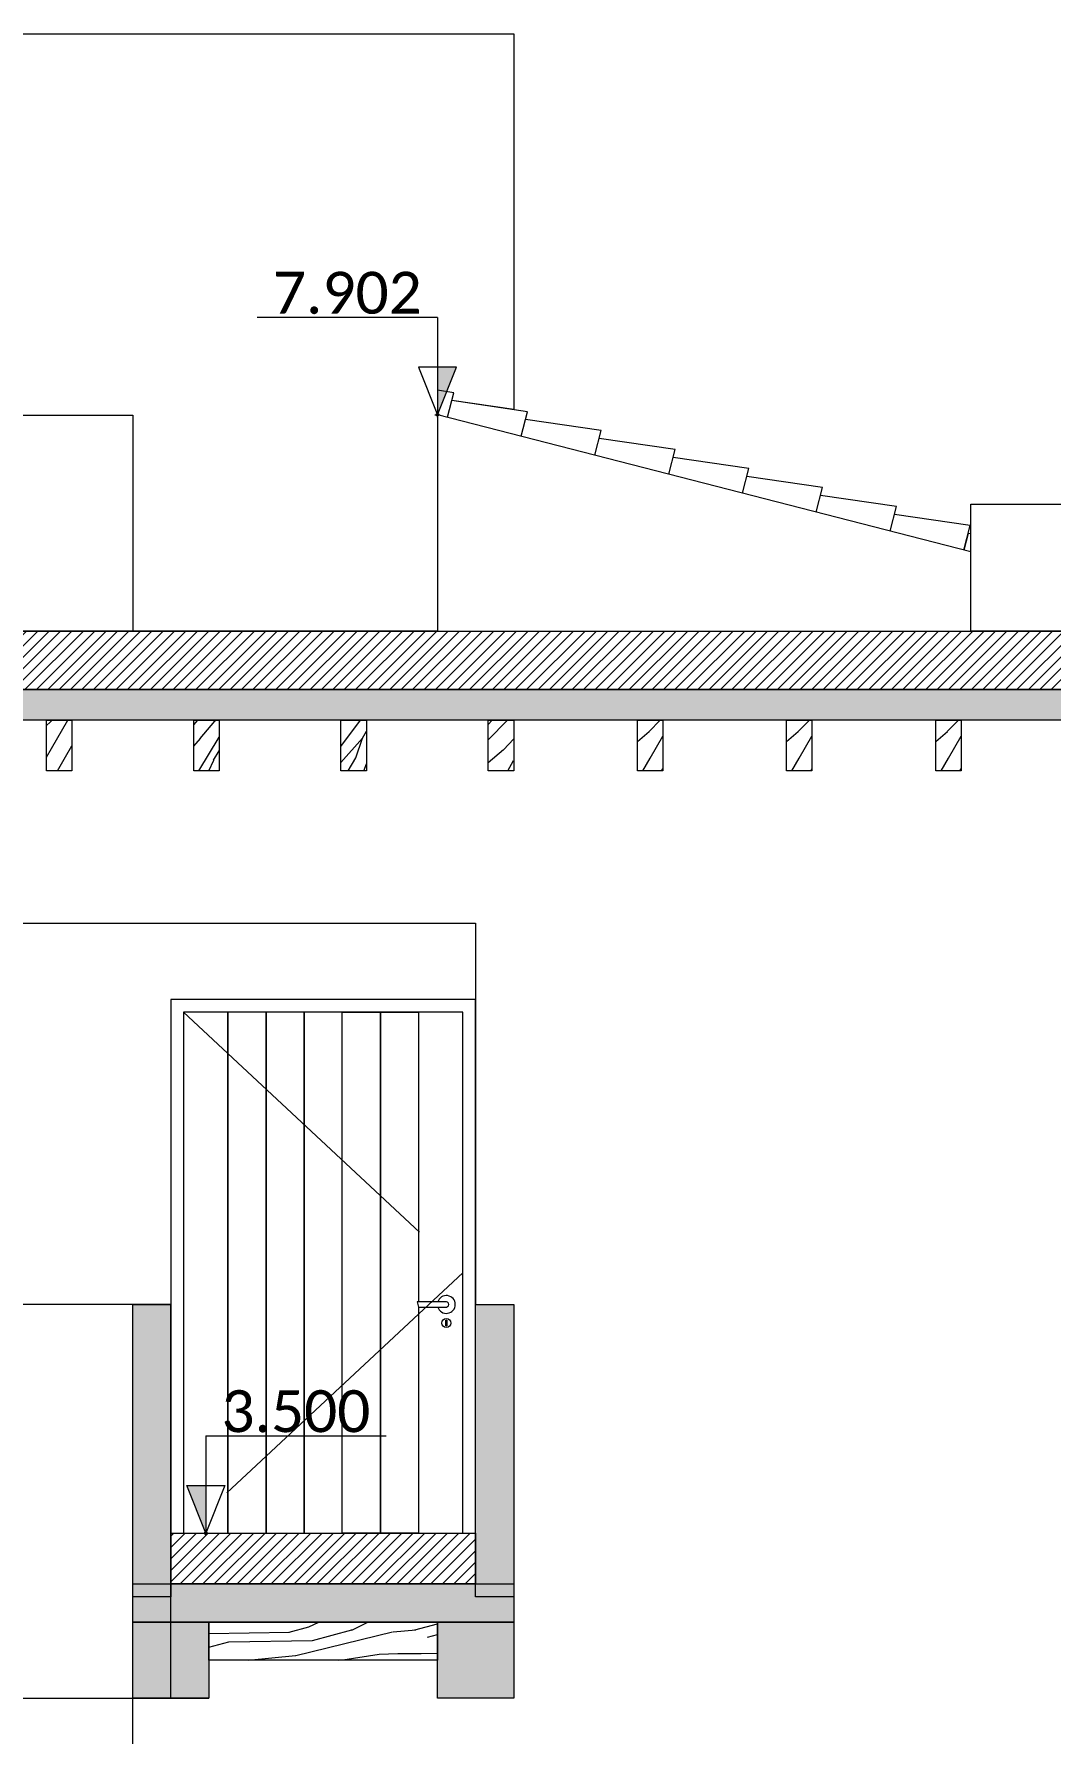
# Model space of a CAD drawing. Header units: metres. Extents: x -197 to 1099, y -24 to 14.
# Drawn here: x -86.76 to -82.76, y 2.71 to 9.4 of the extents above; entities that cross this region are included whole.
import ezdxf
from ezdxf.enums import TextEntityAlignment as Align

# ---------------------------------------------------------------- set-up
doc = ezdxf.new("R2010")
doc.units = ezdxf.units.M
doc.header["$LTSCALE"] = 0.001
doc.header["$PDMODE"] = 34
doc.header["$PDSIZE"] = 0.01
doc.linetypes.add('HIDDENX2', pattern=[19.05, 12.7, -6.35])
doc.layers.get('0').update_dxf_attribs({"lineweight": 13, "true_color": 0x000000})
for name, color, linetype, lineweight, true_color in [('Jach-Anotaciones-CalidaddeLínea  0.13', 7, 'Continuous', 13, 0x000000), ('Jach-Anotaciones-Hatch-Lum100%', 7, 'Continuous', 13, 0x000000), ('Jach-Anotaciones-Hatch-Lum50%', 9, 'Continuous', 13, 0x808080), ('Jach-Anotaciones-LineasDetalle0.09mm', 7, 'Continuous', 15, 0x000000), ('Jach-Anotaciones-LineasDetalle0.15mm', 7, 'Continuous', 15, 0x000000), ('JACH-Anotaciones-Textos-Lum75% @ 0.075', 7, 'Continuous', 13, 0x404040), ('JACH-Arq-Lineas-Proyeccion', 250, 'HIDDENX2', 13, 0x333333), ('JACH-Arq-Muros01-Carga', 7, 'Continuous', 25, 0x000000)]:
    doc.layers.add(name, color=color, linetype=linetype, lineweight=lineweight, true_color=true_color)
doc.styles.add('02a-Calibri-JACH(1.8mm)', font='calibri.ttf', dxfattribs={"height": 2.2})
pattern_1 = [(45, (-143.32628, 0), (-0.02245064, 0.02245064), [])]
pattern_2 = [(0, (169.421, 45.032), (0, 6.985), [5.08, -1.905]), (90, (169.421, 45.032), (-6.985, 4e-16), [5.08, -1.905])]

# ---------------------------------------------------------------- blocks, each defined once
blk = doc.blocks.new('*U600')
at = {"lineweight": 0, "ltscale": 100}
h = blk.add_hatch(dxfattribs=at)
h.set_pattern_fill('ANGLE', color=256)
h.set_pattern_definition(pattern_2)
h.paths.add_polyline_path([(0, 2.5), (0, 0), (1, 2.5)])
h = blk.add_hatch(color=256, dxfattribs=at)
h.dxf.hatch_style = 1
h.paths.add_polyline_path([(0, 2.5), (0, 0), (1, 2.5)])
for points in [[(0, 5.099), (-9.466, 5.099)], [(0, 5.099), (0, 1.25)]]:
    blk.add_lwpolyline(points, dxfattribs=at)
for points in [[(0, 0), (1, 2.5), (-1, 2.5)], [(0, 2.5), (0, 0), (1, 2.5)]]:
    blk.add_lwpolyline(points, close=True, dxfattribs=at)
blk.add_point((0, 0), dxfattribs=at)
at = {"lineweight": 0, "ltscale": 100, "style": '02a-Calibri-JACH(1.8mm)'}
blk.add_attdef('ALT', text='', height=2.2, dxfattribs=at).set_placement((-4.733, 6.401), align=Align.MIDDLE_CENTER)
blk = doc.blocks.new('*U640')
at = {"lineweight": 0, "ltscale": 100}
h = blk.add_hatch(dxfattribs=at)
h.set_pattern_fill('ANGLE', color=256)
h.set_pattern_definition(pattern_2)
h.paths.add_polyline_path([(0, 2.5), (0, 0), (1, 2.5)])
h = blk.add_hatch(color=256, dxfattribs=at)
h.dxf.hatch_style = 1
h.paths.add_polyline_path([(0, 2.5), (0, 0), (1, 2.5)])
for points in [[(0, 5.099), (-9.466, 5.099)], [(0, 5.099), (0, 1.25)]]:
    blk.add_lwpolyline(points, dxfattribs=at)
for points in [[(0, 0), (1, 2.5), (-1, 2.5)], [(0, 2.5), (0, 0), (1, 2.5)]]:
    blk.add_lwpolyline(points, close=True, dxfattribs=at)
blk.add_point((0, 0), dxfattribs=at)
at = {"lineweight": 0, "ltscale": 100, "style": '02a-Calibri-JACH(1.8mm)'}
blk.add_attdef('ALT', text='', height=2.2, dxfattribs=at).set_placement((-4.733, 6.401), align=Align.MIDDLE_CENTER)
blk = doc.blocks.new('*U255')
at = {"layer": 'Jach-Anotaciones-Hatch-Lum50%', "ltscale": 100}
h = blk.add_hatch(dxfattribs=at)
h.set_pattern_fill('WOOD_01', color=256, scale=0.8, angle=60, pattern_type=2)
h.set_pattern_definition([(60, (-59.31665, -5.7961), (-0.69282, 0.4), [0.16, -0.64]), (68.9726, (-58.938525, -6.00517), (1.707181334, 4.55692101), [0.153883, -15.234423]), (65.7105, (-58.984095, -5.9881), (2.90718979, 6.63537723), [0.160798, -7.879101]), (44.5779, (-59.19194, -5.868098), (6.478452005, 6.421028285), [0.2406656, -23.8259016]), (53.6599, (-59.41257, -5.72224), (0.39999871, 0.69282136), [0.144886, -7.099421]), (45.0686, (-59.005664, -5.929457), (2.29281919, 2.37128194), [0.124194, -12.295146]), (48.6901, (-59.5475, -5.93994), (0.39999986, 0.69282067), [0.326338, -3.752878]), (65.7105, (-58.87617, -6.04117), (2.90718979, 6.63537723), [0.080399, -7.9595]), (60, (-59.17116, -5.8801), (-0.69282, 0.4), [0.08, -0.72]), (60, (-59.3343, -5.9707), (-0.69282, 0.4), [0.24, -0.56]), (71.3099, (-59.35822, -5.7721), (0.90718136, 3.1712801), [0.081584, -3.997631]), (62.7263, (-59.141874, -5.98938), (7.307182554, 14.256405072), [0.16819, -16.650846]), (52.4054, (-59.10109, -5.96674), (3.89281589, 5.142565012), [0.121062, -11.985134]), (60, (-58.8578, -6.1534), (-0.69282, 0.4), [0.16, -0.64]), (58.8309, (-58.863177, -6.242662), (0.399999541, 0.692820757), [0.3920816, -38.81608]), (60, (-59.3828, -5.9427), (-0.69282, 0.4), [0.08, -0.72]), (60, (-59.3982, -5.8414), (-0.69282, 0.4), [0.08, -0.72]), (60, (-59.6406, -6.11715), (-0.69282, 0.4), [0.12, -0.68]), (50.5377, (-59.56721, -5.91009), (0.39999976, 0.69282053), [0.24331, -4.622899]), (60, (-59.6952, -6.1318), (-0.69282, 0.4), [0.16, -0.64]), (60, (-59.1157, -6.568), (-0.69282, 0.4), [0.088, -0.712]), (60, (-58.9463, -6.1947), (-0.69282, 0.4), [0.08, -0.72]), (60, (-59.1711, -6.536), (-0.69282, 0.4), [0.168, -0.632]), (65.4403, (-59.00867, -6.15866), (3.307183171, 7.328200937), [0.16876, -16.707258]), (60, (-59.0601, -6.1197), (-0.69282, 0.4), [0.152, -0.648]), (60, (-59.28195, -6.472), (-0.69282, 0.4), [0.088, -0.712]), (58.8309, (-59.344802, -6.324862), (0.399999541, 0.692820757), [0.3920816, -38.81608]), (60, (-59.37116, -6.2265), (-0.69282, 0.4), [0.08, -0.72]), (60, (-59.43194, -6.2838), (-0.69282, 0.4), [0.08, -0.72]), (60, (-59.27194, -6.0067), (-0.69282, 0.4), [0.16, -0.64]), (60, (-59.3658, -6.1372), (-0.69282, 0.4), [0.08, -0.72]), (60, (-59.5289, -6.2278), (-0.69282, 0.4), [0.16, -0.64]), (79.6538, (-59.12995, -6.20873), (1.628722567, 9.22102156), [0.118929, -11.773925]), (71.3099, (-59.39194, -6.2145), (0.90718136, 3.1712801), [0.081584, -3.997631]), (71.3099, (-59.1973, -5.95738), (0.90718136, 3.1712801), [0.081584, -3.997631]), (65.7105, (-59.58057, -6.013226), (2.90718979, 6.63537723), [0.080399, -7.9595]), (49.6952, (-59.75307, -6.2), (3.09281664, 3.75692404), [0.089442, -8.854828]), (48.6901, (-59.07167, -6.49179), (0.39999986, 0.69282067), [0.081584, -3.997631]), (150, (-59.0178, -6.4305), (-0.4, -0.69282), [0, -0.8]), (46.6076, (-59.489797, -6.352), (9.571260274, 10.177957834), [0.172696, -17.096923]), (71.3099, (-59.34279, -5.87338), (0.90718136, 3.1712801), [0.081584, -3.997631]), (70.3048, (-58.906315, -6.12538), (1.30718233, 3.86409989), [0.089442, -8.854828]), (48.6901, (-59.33116, -6.15723), (0.39999986, 0.69282067), [0.081584, -3.997631]), (48.6901, (-59.3258, -6.06794), (0.39999986, 0.69282067), [0.081584, -3.997631]), (41.5651, (-59.42052, -6.392), (0.3999991, 0.6928206), [0.101193, -2.428629]), (45.9638, (-59.61207, -6.17979), (0.399999, 0.69282055), [0.329849, -2.968635]), (43.3008, (-59.58057, -6.013226), (4.18563629, 4.04974474), [0.250567, -8.101676]), (60, (-59.6152, -5.9932), (-0.69282, 0.4), [0.096, -0.704]), (45.9638, (-59.0871, -6.3905), (0.399999, 0.69282055), [0.329849, -2.968635]), (45.9638, (-59.1756, -6.43179), (0.399999, 0.69282055), [0.329849, -2.968635]), (45.9638, (-59.23795, -6.39579), (0.399999, 0.69282055), [0.329849, -2.968635]), (49.6952, (-59.58679, -6.296), (3.09281664, 3.75692404), [0.089442, -8.854828]), (45.9638, (-59.44894, -6.08923), (0.399999, 0.69282055), [0.164924, -3.13356]), (49.6952, (-59.36509, -6.424), (3.09281664, 3.75692404), [0.089442, -8.854828]), (57.6141, (-59.108592, -6.091733), (0.399999129, 0.692820776), [0.192166, -19.024492]), (49.6952, (-59.2773, -6.095944), (3.09281664, 3.75692404), [0.089442, -8.854828]), (72.5288, (-59.21944, -6.02773), (0.90718035, 3.17128135), [0.073756, -7.301879]), (49.5626, (-59.330449, -6.444), (5.785630365, 6.821029196), [0.309115, -30.602364]), (51.8699, (-59.12995, -6.20873), (0.39999995, 0.69281985), [0.113137, -5.543717]), (64.7636, (-59.30723, -6.35579), (3.70718558, 8.0210201), [0.192666, -9.44061]), (60, (-59.2251, -6.1815), (-0.69282, 0.4), [0.248, -0.552]), (44.7449, (-59.67686, -6.244), (2.292819045, 2.37128176), [0.091214, -9.030189]), (50.5377, (-59.01782, -6.43051), (0.39999976, 0.69282053), [0.24331, -4.622899]), (40.0169, (-59.24731, -6.492), (1.89281981, 1.67846116), [0.093638, -9.270122]), (60, (-59.3321, -5.6948), (-0.69282, 0.4), [0.04, -0.76]), (60, (-59.0272, -5.8708), (-0.69282, 0.4), [0.08, -0.72]), (71.3099, (-58.77782, -6.01482), (0.90718136, 3.1712801), [0.081584, -3.997631]), (60, (-58.8431, -5.9679), (-0.69282, 0.4), [0.144, -0.656]), (43.3008, (-59.214295, -5.762816), (4.18563629, 4.04974474), [0.083522, -8.268721]), (48.0207, (-59.064802, -5.839887), (10.372041651, 11.563146785), [0.1472056, -26.840515]), (150, (-58.7778, -6.0148), (-0.4, -0.69282), [0, -0.8]), (60, (-58.7517, -5.9375), (-0.69282, 0.4), [0.072, -0.728]), (60, (-58.8833, -5.8615), (-0.69282, 0.4), [0.072, -0.728]), (60, (-58.91795, -5.8415), (-0.69282, 0.4), [0.072, -0.728]), (36.0376, (-59.15351, -5.70553), (4.87845173, 3.64974762), [0.078791, -7.80029]), (48.5163, (-59.236648, -5.657534), (2.6929280298, 3.0640394157), [0.0734704, -52.17242]), (41.5651, (-58.98723, -5.80153), (0.3999991, 0.6928206), [0.075894, -2.453926]), (47.4712, (-59.326715, -5.60553), (2.69282018, 3.064102), [0.073756, -7.301879])])
h.paths.add_polyline_path([(-0.05, 0.1), (0.05, 0.1), (0.05, -0.1), (-0.05, -0.1)])
at = {"layer": 'Jach-Anotaciones-CalidaddeLínea  0.13', "ltscale": 100}
blk.add_lwpolyline([(-0.05, 0.1), (0.05, 0.1), (0.05, -0.1), (-0.05, -0.1)], close=True, dxfattribs=at)
blk = doc.blocks.new('*U256')
at = {"layer": 'JACH-Arq-Muros01-Carga', "color": 0, "linetype": 'ByBlock', "lineweight": -2, "transparency": 16777216}
for p in [(-5.8, 0), (-5.22, 0), (-4.64, 0), (-4.06, 0), (-3.48, 0), (-2.9, 0), (-2.32, 0), (-1.74, 0), (-1.16, 0), (-0.58, 0), (0, 0)]:
    blk.add_blockref('*U255', p, dxfattribs=at)

msp = doc.modelspace()

# ---------------------------------------------------------------- hatches: boundary and pattern name
at = {"layer": 'Jach-Anotaciones-Hatch-Lum100%', "ltscale": 100}
h = msp.add_hatch(color=256, dxfattribs=at)
h.dxf.hatch_style = 1
h.paths.add_polyline_path([(-90.77616, 6.82), (-78.41603, 6.82), (-78.41603, 6.7), (-90.77616, 6.7)])
h = msp.add_hatch(color=256, dxfattribs=at)
h.dxf.hatch_style = 1
h.paths.add_polyline_path([(-86.37603, 4.4), (-86.22603, 4.4), (-86.22603, 3.25), (-86.37603, 3.25)])
h = msp.add_hatch(color=256, dxfattribs=at)
h.dxf.hatch_style = 1
h.paths.add_polyline_path([(-85.02603, 4.4), (-84.87603, 4.4), (-84.87603, 3.25), (-85.02603, 3.25)])
h = msp.add_hatch(color=256, dxfattribs=at)
h.dxf.hatch_style = 1
h.paths.add_polyline_path([(-86.37603, 3.3), (-84.87603, 3.3), (-84.87603, 3.15), (-86.37603, 3.15)])
h = msp.add_hatch(color=256, dxfattribs=at)
h.dxf.hatch_style = 1
h.paths.add_polyline_path([(-86.37603, 3.15), (-86.07603, 3.15), (-86.07603, 2.85), (-86.37603, 2.85)])
h = msp.add_hatch(color=256, dxfattribs=at)
h.dxf.hatch_style = 1
h.paths.add_polyline_path([(-85.17603, 3.15), (-84.87603, 3.15), (-84.87603, 2.85), (-85.17603, 2.85)])
at = {"layer": 'Jach-Anotaciones-Hatch-Lum50%', "ltscale": 100}
h = msp.add_hatch(dxfattribs=at)
h.set_pattern_fill('ANSI31', color=256, scale=0.01)
h.set_pattern_definition(pattern_1)
h.paths.add_polyline_path([(-90.77616, 7.05), (-78.41603, 7.05), (-78.41603, 6.82), (-90.77616, 6.82)])
h = msp.add_hatch(dxfattribs=at)
h.set_pattern_fill('WOOD_01', color=256, scale=0.8, angle=60, pattern_type=2)
h.set_pattern_definition([(60, (-143.6554, 0.8039), (-0.69282, 0.4), [0.16, -0.64]), (68.9726, (-143.277286, 0.59483), (1.707181334, 4.55692101), [0.153883, -15.234423]), (65.7105, (-143.322855, 0.6119), (2.90718979, 6.63537723), [0.160798, -7.879101]), (44.5779, (-143.5307, 0.731902), (6.478452005, 6.421028285), [0.2406656, -23.8259016]), (53.6599, (-143.75133, 0.87776), (0.39999871, 0.69282136), [0.144886, -7.099421]), (45.0686, (-143.344424, 0.670543), (2.29281919, 2.37128194), [0.124194, -12.295146]), (48.6901, (-143.88626, 0.66006), (0.39999986, 0.69282067), [0.326338, -3.752878]), (65.7105, (-143.21493, 0.55883), (2.90718979, 6.63537723), [0.080399, -7.9595]), (60, (-143.5099, 0.7199), (-0.69282, 0.4), [0.08, -0.72]), (60, (-143.67305, 0.6293), (-0.69282, 0.4), [0.24, -0.56]), (71.3099, (-143.69698, 0.8279), (0.90718136, 3.1712801), [0.081584, -3.997631]), (62.7263, (-143.480634, 0.61062), (7.307182554, 14.256405072), [0.16819, -16.650846]), (52.4054, (-143.43985, 0.63326), (3.89281589, 5.142565012), [0.121062, -11.985134]), (60, (-143.1966, 0.4466), (-0.69282, 0.4), [0.16, -0.64]), (58.8309, (-143.201937, 0.357338), (0.399999541, 0.692820757), [0.3920816, -38.81608]), (60, (-143.72155, 0.6573), (-0.69282, 0.4), [0.08, -0.72]), (60, (-143.737, 0.7586), (-0.69282, 0.4), [0.08, -0.72]), (60, (-143.9793, 0.48285), (-0.69282, 0.4), [0.12, -0.68]), (50.5377, (-143.90597, 0.68991), (0.39999976, 0.69282053), [0.24331, -4.622899]), (60, (-144.034, 0.4682), (-0.69282, 0.4), [0.16, -0.64]), (60, (-143.4544, 0.032), (-0.69282, 0.4), [0.088, -0.712]), (60, (-143.2851, 0.4053), (-0.69282, 0.4), [0.08, -0.72]), (60, (-143.50986, 0.064), (-0.69282, 0.4), [0.168, -0.632]), (65.4403, (-143.34743, 0.44134), (3.307183171, 7.328200937), [0.16876, -16.707258]), (60, (-143.39885, 0.4803), (-0.69282, 0.4), [0.152, -0.648]), (60, (-143.6207, 0.128), (-0.69282, 0.4), [0.088, -0.712]), (58.8309, (-143.683562, 0.275138), (0.399999541, 0.692820757), [0.3920816, -38.81608]), (60, (-143.7099, 0.3735), (-0.69282, 0.4), [0.08, -0.72]), (60, (-143.7707, 0.3162), (-0.69282, 0.4), [0.08, -0.72]), (60, (-143.6107, 0.5933), (-0.69282, 0.4), [0.16, -0.64]), (60, (-143.70456, 0.4628), (-0.69282, 0.4), [0.08, -0.72]), (60, (-143.8677, 0.3722), (-0.69282, 0.4), [0.16, -0.64]), (79.6538, (-143.46871, 0.39127), (1.628722567, 9.22102156), [0.118929, -11.773925]), (71.3099, (-143.7307, 0.3855), (0.90718136, 3.1712801), [0.081584, -3.997631]), (71.3099, (-143.53606, 0.64262), (0.90718136, 3.1712801), [0.081584, -3.997631]), (65.7105, (-143.91933, 0.586774), (2.90718979, 6.63537723), [0.080399, -7.9595]), (49.6952, (-144.09183, 0.4), (3.09281664, 3.75692404), [0.089442, -8.854828]), (48.6901, (-143.41043, 0.10821), (0.39999986, 0.69282067), [0.081584, -3.997631]), (150, (-143.3566, 0.1695), (-0.4, -0.69282), [0, -0.8]), (46.6076, (-143.828557, 0.248), (9.571260274, 10.177957834), [0.172696, -17.096923]), (71.3099, (-143.68155, 0.72662), (0.90718136, 3.1712801), [0.081584, -3.997631]), (70.3048, (-143.245075, 0.47462), (1.30718233, 3.86409989), [0.089442, -8.854828]), (48.6901, (-143.66992, 0.44277), (0.39999986, 0.69282067), [0.081584, -3.997631]), (48.6901, (-143.66456, 0.53206), (0.39999986, 0.69282067), [0.081584, -3.997631]), (41.5651, (-143.75928, 0.208), (0.3999991, 0.6928206), [0.101193, -2.428629]), (45.9638, (-143.95083, 0.42021), (0.399999, 0.69282055), [0.329849, -2.968635]), (43.3008, (-143.91933, 0.586774), (4.18563629, 4.04974474), [0.250567, -8.101676]), (60, (-143.954, 0.6068), (-0.69282, 0.4), [0.096, -0.704]), (45.9638, (-143.42586, 0.2095), (0.399999, 0.69282055), [0.329849, -2.968635]), (45.9638, (-143.51436, 0.16821), (0.399999, 0.69282055), [0.329849, -2.968635]), (45.9638, (-143.57671, 0.20421), (0.399999, 0.69282055), [0.329849, -2.968635]), (49.6952, (-143.92555, 0.304), (3.09281664, 3.75692404), [0.089442, -8.854828]), (45.9638, (-143.7877, 0.51077), (0.399999, 0.69282055), [0.164924, -3.13356]), (49.6952, (-143.70385, 0.176), (3.09281664, 3.75692404), [0.089442, -8.854828]), (57.6141, (-143.447352, 0.508267), (0.399999129, 0.692820776), [0.192166, -19.024492]), (49.6952, (-143.61606, 0.504056), (3.09281664, 3.75692404), [0.089442, -8.854828]), (72.5288, (-143.5582, 0.57227), (0.90718035, 3.17128135), [0.073756, -7.301879]), (49.5626, (-143.669209, 0.156), (5.785630365, 6.821029196), [0.309115, -30.602364]), (51.8699, (-143.46871, 0.39127), (0.39999995, 0.69281985), [0.113137, -5.543717]), (64.7636, (-143.64599, 0.24421), (3.70718558, 8.0210201), [0.192666, -9.44061]), (60, (-143.56385, 0.4185), (-0.69282, 0.4), [0.248, -0.552]), (44.7449, (-144.01562, 0.356), (2.292819045, 2.37128176), [0.091214, -9.030189]), (50.5377, (-143.35658, 0.16949), (0.39999976, 0.69282053), [0.24331, -4.622899]), (40.0169, (-143.58607, 0.108), (1.89281981, 1.67846116), [0.093638, -9.270122]), (60, (-143.6708, 0.9052), (-0.69282, 0.4), [0.04, -0.76]), (60, (-143.366, 0.7292), (-0.69282, 0.4), [0.08, -0.72]), (71.3099, (-143.11658, 0.58518), (0.90718136, 3.1712801), [0.081584, -3.997631]), (60, (-143.18186, 0.6321), (-0.69282, 0.4), [0.144, -0.656]), (43.3008, (-143.553055, 0.837184), (4.18563629, 4.04974474), [0.083522, -8.268721]), (48.0207, (-143.403562, 0.760113), (10.372041651, 11.563146785), [0.1472056, -26.840515]), (150, (-143.1166, 0.5852), (-0.4, -0.69282), [0, -0.8]), (60, (-143.0904, 0.6625), (-0.69282, 0.4), [0.072, -0.728]), (60, (-143.2221, 0.7385), (-0.69282, 0.4), [0.072, -0.728]), (60, (-143.2567, 0.7585), (-0.69282, 0.4), [0.072, -0.728]), (36.0376, (-143.49227, 0.89447), (4.87845173, 3.64974762), [0.078791, -7.80029]), (48.5163, (-143.575409, 0.942466), (2.6929280298, 3.0640394157), [0.0734704, -52.17242]), (41.5651, (-143.326, 0.79847), (0.3999991, 0.6928206), [0.075894, -2.453926]), (47.4712, (-143.665475, 0.99447), (2.69282018, 3.064102), [0.073756, -7.301879])])
h.paths.add_polyline_path([(-84.38876, 6.7), (-84.28876, 6.7), (-84.28876, 6.5), (-84.38876, 6.5)])
h = msp.add_hatch(dxfattribs=at)
h.set_pattern_fill('WOOD_01', color=256, scale=0.8, angle=60, pattern_type=2)
h.set_pattern_definition([(60, (-143.0681, 0.8039), (-0.69282, 0.4), [0.16, -0.64]), (68.9726, (-142.690013, 0.59483), (1.707181334, 4.55692101), [0.153883, -15.234423]), (65.7105, (-142.73558, 0.6119), (2.90718979, 6.63537723), [0.160798, -7.879101]), (44.5779, (-142.943428, 0.731902), (6.478452005, 6.421028285), [0.2406656, -23.8259016]), (53.6599, (-143.16406, 0.87776), (0.39999871, 0.69282136), [0.144886, -7.099421]), (45.0686, (-142.75715, 0.670543), (2.29281919, 2.37128194), [0.124194, -12.295146]), (48.6901, (-143.29899, 0.66006), (0.39999986, 0.69282067), [0.326338, -3.752878]), (65.7105, (-142.62766, 0.55883), (2.90718979, 6.63537723), [0.080399, -7.9595]), (60, (-142.92264, 0.7199), (-0.69282, 0.4), [0.08, -0.72]), (60, (-143.0858, 0.6293), (-0.69282, 0.4), [0.24, -0.56]), (71.3099, (-143.1097, 0.8279), (0.90718136, 3.1712801), [0.081584, -3.997631]), (62.7263, (-142.89336, 0.61062), (7.307182554, 14.256405072), [0.16819, -16.650846]), (52.4054, (-142.852577, 0.63326), (3.89281589, 5.142565012), [0.121062, -11.985134]), (60, (-142.6093, 0.4466), (-0.69282, 0.4), [0.16, -0.64]), (58.8309, (-142.614664, 0.357338), (0.399999541, 0.692820757), [0.3920816, -38.81608]), (60, (-143.1343, 0.6573), (-0.69282, 0.4), [0.08, -0.72]), (60, (-143.1497, 0.7586), (-0.69282, 0.4), [0.08, -0.72]), (60, (-143.39206, 0.48285), (-0.69282, 0.4), [0.12, -0.68]), (50.5377, (-143.3187, 0.68991), (0.39999976, 0.69282053), [0.24331, -4.622899]), (60, (-143.4467, 0.4682), (-0.69282, 0.4), [0.16, -0.64]), (60, (-142.8672, 0.032), (-0.69282, 0.4), [0.088, -0.712]), (60, (-142.6978, 0.4053), (-0.69282, 0.4), [0.08, -0.72]), (60, (-142.9226, 0.064), (-0.69282, 0.4), [0.168, -0.632]), (65.4403, (-142.760156, 0.44134), (3.307183171, 7.328200937), [0.16876, -16.707258]), (60, (-142.8116, 0.4803), (-0.69282, 0.4), [0.152, -0.648]), (60, (-143.0334, 0.128), (-0.69282, 0.4), [0.088, -0.712]), (58.8309, (-143.09629, 0.275138), (0.399999541, 0.692820757), [0.3920816, -38.81608]), (60, (-143.12264, 0.3735), (-0.69282, 0.4), [0.08, -0.72]), (60, (-143.1834, 0.3162), (-0.69282, 0.4), [0.08, -0.72]), (60, (-143.0234, 0.5933), (-0.69282, 0.4), [0.16, -0.64]), (60, (-143.1173, 0.4628), (-0.69282, 0.4), [0.08, -0.72]), (60, (-143.2804, 0.3722), (-0.69282, 0.4), [0.16, -0.64]), (79.6538, (-142.88144, 0.39127), (1.628722567, 9.22102156), [0.118929, -11.773925]), (71.3099, (-143.14343, 0.3855), (0.90718136, 3.1712801), [0.081584, -3.997631]), (71.3099, (-142.94879, 0.64262), (0.90718136, 3.1712801), [0.081584, -3.997631]), (65.7105, (-143.33206, 0.586774), (2.90718979, 6.63537723), [0.080399, -7.9595]), (49.6952, (-143.504556, 0.4), (3.09281664, 3.75692404), [0.089442, -8.854828]), (48.6901, (-142.82316, 0.10821), (0.39999986, 0.69282067), [0.081584, -3.997631]), (150, (-142.7693, 0.1695), (-0.4, -0.69282), [0, -0.8]), (46.6076, (-143.241285, 0.248), (9.571260274, 10.177957834), [0.172696, -17.096923]), (71.3099, (-143.09428, 0.72662), (0.90718136, 3.1712801), [0.081584, -3.997631]), (70.3048, (-142.6578, 0.47462), (1.30718233, 3.86409989), [0.089442, -8.854828]), (48.6901, (-143.08264, 0.44277), (0.39999986, 0.69282067), [0.081584, -3.997631]), (48.6901, (-143.07728, 0.53206), (0.39999986, 0.69282067), [0.081584, -3.997631]), (41.5651, (-143.172, 0.208), (0.3999991, 0.6928206), [0.101193, -2.428629]), (45.9638, (-143.36356, 0.42021), (0.399999, 0.69282055), [0.329849, -2.968635]), (43.3008, (-143.33206, 0.586774), (4.18563629, 4.04974474), [0.250567, -8.101676]), (60, (-143.3667, 0.6068), (-0.69282, 0.4), [0.096, -0.704]), (45.9638, (-142.83859, 0.2095), (0.399999, 0.69282055), [0.329849, -2.968635]), (45.9638, (-142.92708, 0.16821), (0.399999, 0.69282055), [0.329849, -2.968635]), (45.9638, (-142.98944, 0.20421), (0.399999, 0.69282055), [0.329849, -2.968635]), (49.6952, (-143.33828, 0.304), (3.09281664, 3.75692404), [0.089442, -8.854828]), (45.9638, (-143.20042, 0.51077), (0.399999, 0.69282055), [0.164924, -3.13356]), (49.6952, (-143.11658, 0.176), (3.09281664, 3.75692404), [0.089442, -8.854828]), (57.6141, (-142.86008, 0.508267), (0.399999129, 0.692820776), [0.192166, -19.024492]), (49.6952, (-143.02879, 0.504056), (3.09281664, 3.75692404), [0.089442, -8.854828]), (72.5288, (-142.97093, 0.57227), (0.90718035, 3.17128135), [0.073756, -7.301879]), (49.5626, (-143.081936, 0.156), (5.785630365, 6.821029196), [0.309115, -30.602364]), (51.8699, (-142.88144, 0.39127), (0.39999995, 0.69281985), [0.113137, -5.543717]), (64.7636, (-143.05872, 0.24421), (3.70718558, 8.0210201), [0.192666, -9.44061]), (60, (-142.9766, 0.4185), (-0.69282, 0.4), [0.248, -0.552]), (44.7449, (-143.428346, 0.356), (2.292819045, 2.37128176), [0.091214, -9.030189]), (50.5377, (-142.7693, 0.16949), (0.39999976, 0.69282053), [0.24331, -4.622899]), (40.0169, (-142.9988, 0.108), (1.89281981, 1.67846116), [0.093638, -9.270122]), (60, (-143.0836, 0.9052), (-0.69282, 0.4), [0.04, -0.76]), (60, (-142.7787, 0.7292), (-0.69282, 0.4), [0.08, -0.72]), (71.3099, (-142.5293, 0.58518), (0.90718136, 3.1712801), [0.081584, -3.997631]), (60, (-142.5946, 0.6321), (-0.69282, 0.4), [0.144, -0.656]), (43.3008, (-142.96578, 0.837184), (4.18563629, 4.04974474), [0.083522, -8.268721]), (48.0207, (-142.81629, 0.760113), (10.372041651, 11.563146785), [0.1472056, -26.840515]), (150, (-142.5293, 0.5852), (-0.4, -0.69282), [0, -0.8]), (60, (-142.5032, 0.6625), (-0.69282, 0.4), [0.072, -0.728]), (60, (-142.6348, 0.7385), (-0.69282, 0.4), [0.072, -0.728]), (60, (-142.6694, 0.7585), (-0.69282, 0.4), [0.072, -0.728]), (36.0376, (-142.905, 0.89447), (4.87845173, 3.64974762), [0.078791, -7.80029]), (48.5163, (-142.988136, 0.942466), (2.6929280298, 3.0640394157), [0.0734704, -52.17242]), (41.5651, (-142.73872, 0.79847), (0.3999991, 0.6928206), [0.075894, -2.453926]), (47.4712, (-143.0782, 0.99447), (2.69282018, 3.064102), [0.073756, -7.301879])])
h.paths.add_polyline_path([(-83.80149, 6.7), (-83.70149, 6.7), (-83.70149, 6.5), (-83.80149, 6.5)])
h = msp.add_hatch(dxfattribs=at)
h.set_pattern_fill('WOOD_01', color=256, scale=0.8, angle=60, pattern_type=2)
h.set_pattern_definition([(60, (-142.4809, 0.8039), (-0.69282, 0.4), [0.16, -0.64]), (68.9726, (-142.10274, 0.59483), (1.707181334, 4.55692101), [0.153883, -15.234423]), (65.7105, (-142.14831, 0.6119), (2.90718979, 6.63537723), [0.160798, -7.879101]), (44.5779, (-142.356155, 0.731902), (6.478452005, 6.421028285), [0.2406656, -23.8259016]), (53.6599, (-142.57679, 0.87776), (0.39999871, 0.69282136), [0.144886, -7.099421]), (45.0686, (-142.16988, 0.670543), (2.29281919, 2.37128194), [0.124194, -12.295146]), (48.6901, (-142.71171, 0.66006), (0.39999986, 0.69282067), [0.326338, -3.752878]), (65.7105, (-142.04039, 0.55883), (2.90718979, 6.63537723), [0.080399, -7.9595]), (60, (-142.3354, 0.7199), (-0.69282, 0.4), [0.08, -0.72]), (60, (-142.4985, 0.6293), (-0.69282, 0.4), [0.24, -0.56]), (71.3099, (-142.52243, 0.8279), (0.90718136, 3.1712801), [0.081584, -3.997631]), (62.7263, (-142.30609, 0.61062), (7.307182554, 14.256405072), [0.16819, -16.650846]), (52.4054, (-142.265304, 0.63326), (3.89281589, 5.142565012), [0.121062, -11.985134]), (60, (-142.022, 0.4466), (-0.69282, 0.4), [0.16, -0.64]), (58.8309, (-142.027391, 0.357338), (0.399999541, 0.692820757), [0.3920816, -38.81608]), (60, (-142.547, 0.6573), (-0.69282, 0.4), [0.08, -0.72]), (60, (-142.5624, 0.7586), (-0.69282, 0.4), [0.08, -0.72]), (60, (-142.8048, 0.48285), (-0.69282, 0.4), [0.12, -0.68]), (50.5377, (-142.73143, 0.68991), (0.39999976, 0.69282053), [0.24331, -4.622899]), (60, (-142.8594, 0.4682), (-0.69282, 0.4), [0.16, -0.64]), (60, (-142.2799, 0.032), (-0.69282, 0.4), [0.088, -0.712]), (60, (-142.1105, 0.4053), (-0.69282, 0.4), [0.08, -0.72]), (60, (-142.3353, 0.064), (-0.69282, 0.4), [0.168, -0.632]), (65.4403, (-142.172884, 0.44134), (3.307183171, 7.328200937), [0.16876, -16.707258]), (60, (-142.2243, 0.4803), (-0.69282, 0.4), [0.152, -0.648]), (60, (-142.4462, 0.128), (-0.69282, 0.4), [0.088, -0.712]), (58.8309, (-142.509017, 0.275138), (0.399999541, 0.692820757), [0.3920816, -38.81608]), (60, (-142.5354, 0.3735), (-0.69282, 0.4), [0.08, -0.72]), (60, (-142.59616, 0.3162), (-0.69282, 0.4), [0.08, -0.72]), (60, (-142.43616, 0.5933), (-0.69282, 0.4), [0.16, -0.64]), (60, (-142.53, 0.4628), (-0.69282, 0.4), [0.08, -0.72]), (60, (-142.69315, 0.3722), (-0.69282, 0.4), [0.16, -0.64]), (79.6538, (-142.294166, 0.39127), (1.628722567, 9.22102156), [0.118929, -11.773925]), (71.3099, (-142.55616, 0.3855), (0.90718136, 3.1712801), [0.081584, -3.997631]), (71.3099, (-142.36151, 0.64262), (0.90718136, 3.1712801), [0.081584, -3.997631]), (65.7105, (-142.74479, 0.586774), (2.90718979, 6.63537723), [0.080399, -7.9595]), (49.6952, (-142.91728, 0.4), (3.09281664, 3.75692404), [0.089442, -8.854828]), (48.6901, (-142.23589, 0.10821), (0.39999986, 0.69282067), [0.081584, -3.997631]), (150, (-142.182, 0.1695), (-0.4, -0.69282), [0, -0.8]), (46.6076, (-142.65401, 0.248), (9.571260274, 10.177957834), [0.172696, -17.096923]), (71.3099, (-142.507, 0.72662), (0.90718136, 3.1712801), [0.081584, -3.997631]), (70.3048, (-142.07053, 0.47462), (1.30718233, 3.86409989), [0.089442, -8.854828]), (48.6901, (-142.49537, 0.44277), (0.39999986, 0.69282067), [0.081584, -3.997631]), (48.6901, (-142.49001, 0.53206), (0.39999986, 0.69282067), [0.081584, -3.997631]), (41.5651, (-142.58473, 0.208), (0.3999991, 0.6928206), [0.101193, -2.428629]), (45.9638, (-142.77629, 0.42021), (0.399999, 0.69282055), [0.329849, -2.968635]), (43.3008, (-142.744786, 0.586774), (4.18563629, 4.04974474), [0.250567, -8.101676]), (60, (-142.7794, 0.6068), (-0.69282, 0.4), [0.096, -0.704]), (45.9638, (-142.25131, 0.2095), (0.399999, 0.69282055), [0.329849, -2.968635]), (45.9638, (-142.33981, 0.16821), (0.399999, 0.69282055), [0.329849, -2.968635]), (45.9638, (-142.40217, 0.20421), (0.399999, 0.69282055), [0.329849, -2.968635]), (49.6952, (-142.75101, 0.304), (3.09281664, 3.75692404), [0.089442, -8.854828]), (45.9638, (-142.61315, 0.51077), (0.399999, 0.69282055), [0.164924, -3.13356]), (49.6952, (-142.529304, 0.176), (3.09281664, 3.75692404), [0.089442, -8.854828]), (57.6141, (-142.272807, 0.508267), (0.399999129, 0.692820776), [0.192166, -19.024492]), (49.6952, (-142.441514, 0.504056), (3.09281664, 3.75692404), [0.089442, -8.854828]), (72.5288, (-142.38366, 0.57227), (0.90718035, 3.17128135), [0.073756, -7.301879]), (49.5626, (-142.494663, 0.156), (5.785630365, 6.821029196), [0.309115, -30.602364]), (51.8699, (-142.29417, 0.39127), (0.39999995, 0.69281985), [0.113137, -5.543717]), (64.7636, (-142.47145, 0.24421), (3.70718558, 8.0210201), [0.192666, -9.44061]), (60, (-142.3893, 0.4185), (-0.69282, 0.4), [0.248, -0.552]), (44.7449, (-142.84107, 0.356), (2.292819045, 2.37128176), [0.091214, -9.030189]), (50.5377, (-142.18203, 0.16949), (0.39999976, 0.69282053), [0.24331, -4.622899]), (40.0169, (-142.411525, 0.108), (1.89281981, 1.67846116), [0.093638, -9.270122]), (60, (-142.4963, 0.9052), (-0.69282, 0.4), [0.04, -0.76]), (60, (-142.19145, 0.7292), (-0.69282, 0.4), [0.08, -0.72]), (71.3099, (-141.94203, 0.58518), (0.90718136, 3.1712801), [0.081584, -3.997631]), (60, (-142.0073, 0.6321), (-0.69282, 0.4), [0.144, -0.656]), (43.3008, (-142.37851, 0.837184), (4.18563629, 4.04974474), [0.083522, -8.268721]), (48.0207, (-142.229017, 0.760113), (10.372041651, 11.563146785), [0.1472056, -26.840515]), (150, (-141.942, 0.5852), (-0.4, -0.69282), [0, -0.8]), (60, (-141.9159, 0.6625), (-0.69282, 0.4), [0.072, -0.728]), (60, (-142.0475, 0.7385), (-0.69282, 0.4), [0.072, -0.728]), (60, (-142.0822, 0.7585), (-0.69282, 0.4), [0.072, -0.728]), (36.0376, (-142.317725, 0.89447), (4.87845173, 3.64974762), [0.078791, -7.80029]), (48.5163, (-142.400863, 0.942466), (2.6929280298, 3.0640394157), [0.0734704, -52.17242]), (41.5651, (-142.15145, 0.79847), (0.3999991, 0.6928206), [0.075894, -2.453926]), (47.4712, (-142.49093, 0.99447), (2.69282018, 3.064102), [0.073756, -7.301879])])
h.paths.add_polyline_path([(-83.21421, 6.7), (-83.11421, 6.7), (-83.11421, 6.5), (-83.21421, 6.5)])
h = msp.add_hatch(dxfattribs=at)
h.set_pattern_fill('ANSI31', color=256, scale=0.01)
h.set_pattern_definition(pattern_1)
h.paths.add_polyline_path([(-86.22603, 3.5), (-85.02603, 3.5), (-85.02603, 3.3), (-86.22603, 3.3)])
h = msp.add_hatch(dxfattribs=at)
h.set_pattern_fill('WOOD_01', color=256, scale=0.8, angle=15, pattern_type=2)
h.set_pattern_definition([(15, (-142.9391, 0.74975), (-0.207055, 0.772741), [0.16, -0.64]), (23.9726, (-142.8196, 0.334538), (4.429389244, 2.01507025), [0.153883, -15.234423]), (20.7105, (-142.83975, 0.37883), (6.74761385, 2.63622662), [0.160798, -7.879101]), (359.5779, (-142.901869, 0.610654), (9.121309987, -0.040604702), [0.2406656, -23.8259016]), (8.6599, (-142.95474, 0.8698), (0.77274048, 0.20705688), [0.144886, -7.099421]), (0.0686, (-142.81354, 0.43555), (3.298017536, 0.05548154), [0.124194, -12.295146]), (3.6901, (-143.20409, 0.81127), (0.7727408, 0.2070556), [0.326338, -3.752878]), (20.7105, (-142.80097, 0.26499), (6.74761385, 2.63622662), [0.080399, -7.9595]), (15, (-142.89566, 0.5875), (-0.207055, 0.772741), [0.08, -0.72]), (15, (-143.07505, 0.6388), (-0.207055, 0.772741), [0.24, -0.56]), (26.3099, (-142.95156, 0.79611), (2.88390776, 1.60095958), [0.081584, -3.997631]), (17.7263, (-142.952226, 0.48949), (15.247759037, 4.913842366), [0.16819, -16.650846]), (7.4054, (-142.907377, 0.47666), (6.388979107, 0.88370608), [0.121062, -11.985134]), (15, (-142.8673, 0.1727), (-0.207055, 0.772741), [0.16, -0.64]), (13.8309, (-142.934254, 0.113326), (0.7727406436, 0.2070558675), [0.3920816, -38.81608]), (15, (-143.08955, 0.6929), (-0.207055, 0.772741), [0.08, -0.72]), (15, (-143.0288, 0.7754), (-0.207055, 0.772741), [0.08, -0.72]), (15, (-143.3952, 0.7518), (-0.207055, 0.772741), [0.12, -0.68]), (5.5377, (-143.19692, 0.84632), (0.77274064, 0.20705555), [0.24331, -4.622899]), (15, (-143.4442, 0.7801), (-0.207055, 0.772741), [0.16, -0.64]), (15, (-143.34285, 0.0618), (-0.207055, 0.772741), [0.088, -0.712]), (15, (-142.9591, 0.20605), (-0.207055, 0.772741), [0.08, -0.72]), (15, (-143.3594, 0.1236), (-0.207055, 0.772741), [0.168, -0.632]), (20.4403, (-142.977736, 0.2756), (7.520352223, 2.84328893), [0.16876, -16.707258]), (15, (-142.9866, 0.3395), (-0.207055, 0.772741), [0.152, -0.648]), (15, (-143.3925, 0.2473), (-0.207055, 0.772741), [0.088, -0.712]), (13.8309, (-143.332939, 0.395762), (0.7727406436, 0.2070558675), [0.3920816, -38.81608]), (15, (-143.282, 0.48394), (-0.207055, 0.772741), [0.08, -0.72]), (15, (-143.3655, 0.4864), (-0.207055, 0.772741), [0.08, -0.72]), (15, (-143.0564, 0.56924), (-0.207055, 0.772741), [0.16, -0.64]), (15, (-143.2151, 0.5433), (-0.207055, 0.772741), [0.08, -0.72]), (15, (-143.3945, 0.5946), (-0.207055, 0.772741), [0.16, -0.64]), (34.6538, (-143.0989, 0.32596), (7.671927645, 5.3685661), [0.118929, -11.773925]), (26.3099, (-143.28824, 0.50713), (2.88390776, 1.60095958), [0.081584, -3.997631]), (26.3099, (-142.96879, 0.55131), (2.88390776, 1.60095958), [0.081584, -3.997631]), (20.7105, (-143.27929, 0.782836), (6.74761385, 2.63622662), [0.080399, -7.9595]), (4.6952, (-143.53334, 0.77274), (4.84349809, 0.46959485), [0.089442, -8.854828]), (3.6901, (-143.25784, 0.0846), (0.7727408, 0.2070556), [0.081584, -3.997631]), (105, (-143.1764, 0.08985), (-0.772741, -0.207055), [0, -0.8]), (1.6076, (-143.454656, 0.4791), (13.964806047, 0.42899996), [0.172696, -17.096923]), (26.3099, (-143.01227, 0.71359), (2.88390776, 1.60095958), [0.081584, -3.997631]), (25.3048, (-142.88183, 0.22676), (3.65664872, 1.80801374), [0.089442, -8.854828]), (3.6901, (-143.20475, 0.50465), (0.7727408, 0.2070556), [0.081584, -3.997631]), (3.6901, (-143.13783, 0.56399), (0.7727408, 0.2070556), [0.081584, -3.997631]), (356.5651, (-143.43395, 0.40183), (0.7727403, 0.2070561), [0.101193, -2.428629]), (0.9638, (-143.41935, 0.68733), (0.7727401, 0.2070561), [0.329849, -2.968635]), (358.3008, (-143.27929, 0.782836), (5.82329377, -0.09608983), [0.250567, -8.101676]), (15, (-143.28965, 0.8215), (-0.207055, 0.772741), [0.096, -0.704]), (0.9638, (-143.19713, 0.16712), (0.7727401, 0.2070561), [0.329849, -2.968635]), (0.9638, (-143.2889, 0.2005), (0.7727401, 0.2070561), [0.329849, -2.968635]), (0.9638, (-143.30754, 0.27005), (0.7727401, 0.2070561), [0.329849, -2.968635]), (4.6952, (-143.48364, 0.58728), (4.84349809, 0.46959485), [0.089442, -8.854828]), (0.9638, (-143.23995, 0.63602), (0.7727401, 0.2070561), [0.164924, -3.13356]), (4.6952, (-143.417386, 0.340006), (4.84349809, 0.46959485), [0.089442, -8.854828]), (12.6141, (-143.001067, 0.393583), (0.772740365, 0.207056173), [0.192166, -19.024492]), (4.6952, (-143.12334, 0.5099), (4.84349809, 0.46959485), [0.089442, -8.854828]), (27.5288, (-143.034196, 0.51722), (2.88390792, 1.60096117), [0.073756, -7.301879]), (4.5626, (-143.407033, 0.301369), (8.9142544634, 0.732137535), [0.309115, -30.602364]), (6.8699, (-143.0989, 0.32596), (0.7727403, 0.20705494), [0.113137, -5.543717]), (19.7636, (-143.32824, 0.34733), (8.29309377, 3.05034164), [0.192666, -9.44061]), (15, (-143.1469, 0.4125), (-0.207055, 0.772741), [0.248, -0.552]), (359.7449, (-143.51056, 0.68774), (3.29801731, 0.05548152), [0.091214, -9.030189]), (5.5377, (-143.17643, 0.08985), (0.77274064, 0.20705555), [0.24331, -4.622899]), (355.0169, (-143.382186, 0.20864), (2.52527699, -0.151574455), [0.093638, -9.270122]), (15, (-142.8784, 0.8323), (-0.207055, 0.772741), [0.04, -0.76]), (15, (-142.7873, 0.4923), (-0.207055, 0.772741), [0.08, -0.72]), (26.3099, (-142.71278, 0.21408), (2.88390776, 1.60095958), [0.081584, -3.997631]), (15, (-142.7258, 0.2934), (-0.207055, 0.772741), [0.144, -0.656]), (358.3008, (-142.84323, 0.700906), (5.82329377, -0.09608983), [0.083522, -8.268721]), (3.0207, (-142.79202, 0.5407), (15.51052049, 0.842238517), [0.1472056, -26.840515]), (105, (-142.7128, 0.2141), (-0.772741, -0.207055), [0, -0.8]), (15, (-142.63965, 0.2502), (-0.207055, 0.772741), [0.072, -0.728]), (15, (-142.679, 0.3971), (-0.207055, 0.772741), [0.072, -0.728]), (15, (-142.68935, 0.4357), (-0.207055, 0.772741), [0.072, -0.728]), (351.0376, (-142.75974, 0.69843), (6.03034759, -0.86882501), [0.078791, -7.80029]), (3.5163, (-142.78459, 0.791158), (4.0707907198, 0.2624153776), [0.0734704, -52.17242]), (356.5651, (-142.71005, 0.51297), (0.7727403, 0.2070561), [0.075894, -2.453926]), (2.4712, (-142.81151, 0.89161), (4.07075871, 0.26253589), [0.073756, -7.301879])])
h.paths.add_polyline_path([(-86.07603, 3.15), (-85.17603, 3.15), (-85.17603, 3), (-86.07603, 3)])

# ---------------------------------------------------------------- linework, layer by layer
at = {"layer": 'Jach-Anotaciones-CalidaddeLínea  0.13', "ltscale": 100}
for points in [[(-90.92603, 9.4), (-84.87603, 9.4), (-84.87603, 7.92156), (-85.1201, 7.95699), (-85.11203, 7.98837), (-85.17603, 7.99766), (-85.17603, 7.05), (-90.92603, 7.05)], [(-89.42603, 7.9), (-86.37603, 7.9), (-86.37603, 7.05), (-89.42603, 7.05)], [(-83.07603, 7.55), (-78.41603, 7.55), (-78.41603, 7.05), (-83.07603, 7.05)], [(-90.77616, 7.05), (-78.41603, 7.05), (-78.41603, 6.82), (-90.77616, 6.82)], [(-90.77616, 6.82), (-78.41603, 6.82), (-78.41603, 6.7), (-90.77616, 6.7)], [(-84.38876, 6.7), (-84.28876, 6.7), (-84.28876, 6.5), (-84.38876, 6.5)], [(-83.80149, 6.7), (-83.70149, 6.7), (-83.70149, 6.5), (-83.80149, 6.5)], [(-83.21421, 6.7), (-83.11421, 6.7), (-83.11421, 6.5), (-83.21421, 6.5)], [(-90.77603, 2.85), (-86.22603, 2.85), (-86.22603, 4.4), (-90.77603, 4.4)], [(-86.37603, 4.4), (-86.22603, 4.4), (-86.22603, 3.25), (-86.37603, 3.25)], [(-85.02603, 4.4), (-84.87603, 4.4), (-84.87603, 3.25), (-85.02603, 3.25)], [(-86.22603, 3.5), (-85.02603, 3.5), (-85.02603, 3.3), (-86.22603, 3.3)], [(-86.37603, 3.3), (-84.87603, 3.3), (-84.87603, 3.15), (-86.37603, 3.15)], [(-86.37603, 3.15), (-86.07603, 3.15), (-86.07603, 2.85), (-86.37603, 2.85)], [(-86.07603, 3.15), (-85.17603, 3.15), (-85.17603, 3), (-86.07603, 3)], [(-85.17603, 3.15), (-84.87603, 3.15), (-84.87603, 2.85), (-85.17603, 2.85)]]:
    msp.add_lwpolyline(points, close=True, dxfattribs=at)
for points in [[(-85.13694, 7.89152), (-85.11203, 7.98837), (-85.17603, 7.99766)], [(-83.07603, 7.36145), (-85.17603, 7.90159)], [(-84.84639, 7.81679), (-84.82148, 7.91364), (-85.1201, 7.95699)], [(-84.55585, 7.74206), (-84.53094, 7.83891), (-84.82955, 7.88227)], [(-84.2653, 7.66733), (-84.24039, 7.76418), (-84.53901, 7.80754)], [(-83.97476, 7.59261), (-83.94985, 7.68945), (-84.24846, 7.73281)], [(-83.68422, 7.51788), (-83.65931, 7.61473), (-83.95792, 7.65808)], [(-83.39367, 7.44315), (-83.36876, 7.54), (-83.66738, 7.58335)], [(-83.10313, 7.36843), (-83.07822, 7.46527), (-83.37683, 7.50863)], [(-83.08629, 7.4339), (-83.10313, 7.36842)], [(-83.07603, 7.43241), (-83.08629, 7.4339)], [(-90.77622, 5.9), (-85.02603, 5.9)], [(-85.02603, 5.9), (-85.02603, 4.4)], [(-86.07603, 2.45), (-86.07603, 0.175), (-86.37603, 0.175), (-86.37603, 2.85), (-86.07603, 2.85)]]:
    msp.add_lwpolyline(points, dxfattribs=at)
at = {"layer": 'Jach-Anotaciones-LineasDetalle0.09mm', "ltscale": 100}
for points in [[(-85.02603, 5.6), (-86.22603, 5.6), (-86.22603, 3.5), (-85.02603, 3.5)], [(-86.00103, 5.55), (-86.17603, 5.55), (-86.17603, 3.5), (-86.00103, 3.5)], [(-85.85103, 5.55), (-86.00103, 5.55), (-86.00103, 3.5), (-85.85103, 3.5)], [(-85.70103, 5.55), (-85.85103, 5.55), (-85.85103, 3.5), (-85.70103, 3.5)], [(-85.55103, 5.55), (-85.70103, 5.55), (-85.70103, 3.5), (-85.55103, 3.5)], [(-85.55103, 5.55), (-85.40103, 5.55), (-85.40103, 3.5), (-85.55103, 3.5)]]:
    msp.add_lwpolyline(points, close=True, dxfattribs=at)
for points in [[(-85.07603, 3.5), (-85.07603, 5.55), (-86.17603, 5.55), (-86.17603, 3.5)], [(-85.25103, 4.39067), (-85.25103, 3.5), (-85.40103, 3.5), (-85.40103, 5.55), (-85.25103, 5.55), (-85.25103, 4.41)], [(-85.25103, 4.39), (-85.25103, 3.5), (-85.07603, 3.5), (-85.07603, 5.55), (-85.25103, 5.55), (-85.25103, 4.41)]]:
    msp.add_lwpolyline(points, dxfattribs=at)
at = {"layer": 'Jach-Anotaciones-LineasDetalle0.15mm'}
msp.add_lwpolyline([(-85.25086, 4.39), (-85.14103, 4.39, 1.0000011), (-85.14103, 4.41), (-85.25603, 4.41)], format="xyb", close=True, dxfattribs=at)
msp.add_lwpolyline([(-85.14342, 4.33844), (-85.13865, 4.33844), (-85.13865, 4.31549), (-85.14342, 4.31549)], close=True, dxfattribs=at)
msp.add_circle((-85.14103, 4.32696), 0.01816, dxfattribs=at)
msp.add_arc((-85.14103, 4.4), 0.035, 196.60155, 163.39845, dxfattribs=at)
at = {"layer": 'JACH-Arq-Lineas-Proyeccion', "linetype": 'HIDDENX2', "ltscale": 100}
msp.add_lwpolyline([(-86.17603, 5.55), (-85.07603, 4.525), (-86.17603, 3.5)], dxfattribs=at)

# ---------------------------------------------------------------- block references
at = {"layer": 'JACH-Anotaciones-Textos-Lum75% @ 0.075', "ltscale": 100, "xscale": 0.075, "yscale": 0.075, "zscale": 0.075}
msp.add_blockref('*U600', (-85.17603, 7.90159), dxfattribs=at).add_auto_attribs({'ALT': '7.902'})
at = {"layer": 'JACH-Anotaciones-Textos-Lum75% @ 0.075', "ltscale": 100}
ref = msp.add_blockref('*U640', (-86.08853, 3.5), dxfattribs=dict(at, xscale=-0.075, yscale=0.075, zscale=0.075))
ref.add_attrib('ALT', '3.500', dxfattribs={"layer": '0', "lineweight": 0, "ltscale": 100, "height": 0.165, "style": '02a-Calibri-JACH(1.8mm)'}).set_placement((-85.73357, 3.98006), align=Align.MIDDLE_CENTER)
at = {"layer": 'JACH-Arq-Muros01-Carga'}
msp.add_blockref('*U256', (-84.92603, 6.6), dxfattribs=at)

doc.saveas('drawing.dxf')
